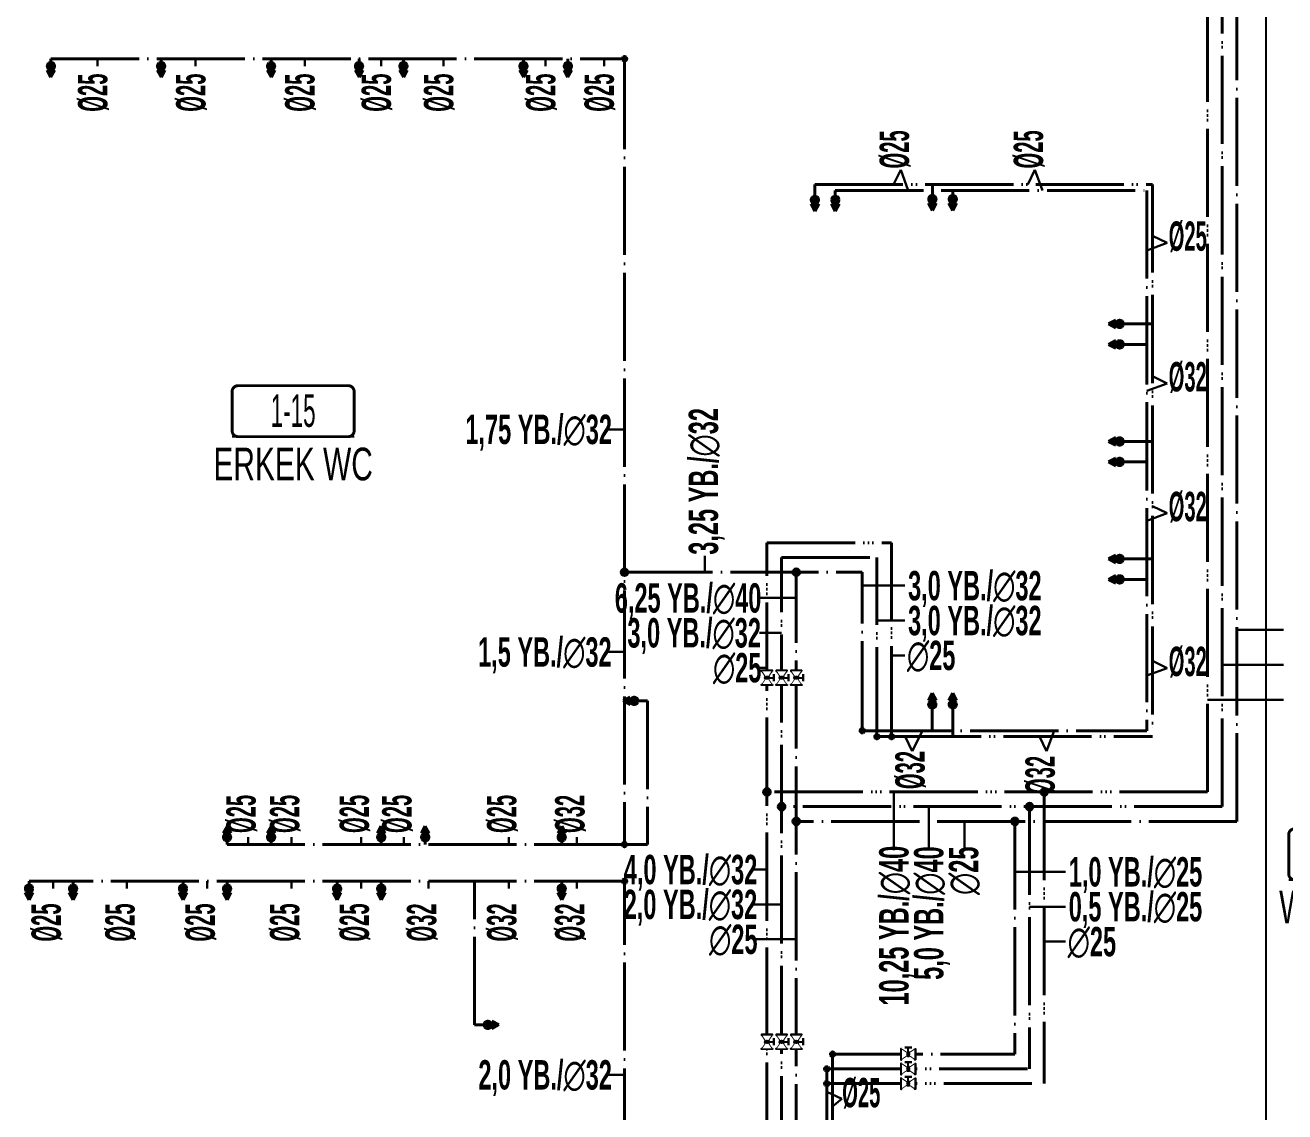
# Model space of a CAD drawing. Header units: centimetres. Extents: x 405464 to 563355, y 50011 to 66875.
# Drawn here: x 452582 to 453440, y 53798 to 54538 of the extents above; entities that cross this region are included whole.
import ezdxf
from ezdxf.enums import TextEntityAlignment as Align

# ---------------------------------------------------------------- set-up
doc = ezdxf.new("R2010")
doc.units = ezdxf.units.CM
for name, pattern in [('SICAKSU1', [75, 60, -6, 0, -3, 0, -6]), ('SIRKUL-1', [78, 60, -6, 0, -3, 0, -3, 0, -6]), ('SOGUKSU1', [72, 60, -6, 0, -6])]:
    doc.linetypes.add(name, pattern=pattern)
for name, color, linetype in [('-M-MAHAL-DEBILER', 7, 'Continuous'), ('-M-MAHAL-ETIKET-NOT', 7, 'Continuous'), ('-M-MAHAL-ETIKET-NOTM', 7, 'Continuous'), ('-M-MAHAL-ETK-', 7, 'Continuous'), ('-M-MAHAL-HAVA-DEGISIM', 7, 'Continuous'), ('-M-MAHAL-NO', 7, 'Continuous'), ('-M-MAHAL-NOM', 7, 'Continuous'), ('0-KRCN DI SU', 41, 'D')]:
    doc.layers.add(name, color=color, linetype=linetype)
for name, color, linetype, lineweight in [('0-KRCN-IST-KÜRESEL VANA', 4, 'Continuous', 25), ('0-KRCN-SHT-03CIHAZ', 120, 'Continuous', 30), ('0-KRCN-SHT-05CIHAZ', 171, 'Continuous', 40), ('0-KRCN-SHT-SICAKSU', 50, 'SICAKSU1', 40), ('0-KRCN-SHT-SIRKULASYON', 145, 'SIRKUL-1', 40), ('0-KRCN-SHT-SOGUKSU', 141, 'SOGUKSU1', 40), ('0-KRCN-SHT-YAZI-ÇAP-TEMSU', 81, 'Continuous', 30), ('0-MEK-SHT-SOGUKSU', 141, 'SOGUKSU1', 30), ('0-MEK-SHT-YAZI-ÇAP-TEMSU', 81, 'Continuous', 30)]:
    doc.layers.add(name, color=color, linetype=linetype, lineweight=lineweight)
doc.styles.add('-M-ISSO-TEXT-TTF', font='ARIALN.TTF')
doc.styles.add('-M-MHLETK-NOT', font='romans.shx', dxfattribs={"width": 0.7})
doc.styles.add('-M-MHLETK-TEXT', font='ARIALN.TTF', dxfattribs={"width": 0.7})
doc.styles.add('CAP', font='ARIALNB.TTF')
doc.styles.get("Standard").update_dxf_attribs({"font": 'arial.ttf'})
doc.linetypes.add('D', pattern='A,12,-1,["D",Standard,S=1,R=0,X=-0.1,Y=-0.5],-1.6', length=14.6)

# ---------------------------------------------------------------- blocks, each defined once
blk = doc.blocks.new('0-MEK-SHT-KÜRESELVANA')
at = {"layer": '0-KRCN-IST-KÜRESEL VANA'}
blk.add_hatch(color=256, dxfattribs=at).paths.add_polyline_path([(1.42, 0, 1), (-1.42, 0, 1)])
for p, q in [((-1.12, 0.88), (-4.24, 3.02)), ((-4.24, -3.05), (-4.24, 3.02)), ((-4.24, 3.02), (-4.24, -3.05)), ((-2.41, 4.6), (2.31, 4.6)), ((0, 4.6), (-2.41, 4.6)), ((0, 0), (0, 4.6)), ((2.31, 4.6), (0, 4.6)), ((1.14, 0.85), (4.3, 3.02)), ((4.3, -3.05), (4.3, 3.02)), ((4.3, 3.02), (4.3, -3.05)), ((-4.24, -3.05), (-1.12, -0.88)), ((4.3, -3.05), (1.14, -0.85))]:
    blk.add_line(p, q, dxfattribs=at)
for points in [[(-4.53, 3.75), (-4.97, 3.75), (-4.97, -3.75), (-4.53, -3.75)], [(4.58, 3.75), (5.03, 3.75), (5.03, -3.75), (4.58, -3.75)]]:
    blk.add_lwpolyline(points, close=True, dxfattribs=at)
blk.add_circle((0, 0), 1.42, dxfattribs=at)
blk.add_wipeout([(4.3, 3.02), (4.3, -3.05), (1.12, -0.88), (1.16, -0.82), (1.21, -0.74), (1.25, -0.68), (1.3, -0.58), (1.33, -0.5), (1.35, -0.44), (1.38, -0.34), (1.41, -0.21), (1.42, -0.11), (1.42, -0.03), (1.42, 0.06), (1.41, 0.17), (1.4, 0.25), (1.38, 0.33), (1.35, 0.43), (1.32, 0.54), (1.28, 0.61), (1.25, 0.68), (1.22, 0.73), (1.18, 0.79), (1.14, 0.85), (1.12, 0.88)]).dxf.layer = '0-KRCN-IST-KÜRESEL VANA'
blk.add_wipeout([(-4.24, 3.02), (-4.24, -3.05), (-1.12, -0.88), (-1.16, -0.82), (-1.21, -0.74), (-1.25, -0.68), (-1.3, -0.58), (-1.33, -0.5), (-1.35, -0.44), (-1.38, -0.34), (-1.41, -0.21), (-1.42, -0.11), (-1.42, -0.03), (-1.42, 0.06), (-1.41, 0.17), (-1.4, 0.25), (-1.38, 0.33), (-1.35, 0.43), (-1.32, 0.54), (-1.28, 0.61), (-1.25, 0.68), (-1.22, 0.73), (-1.18, 0.79), (-1.14, 0.85), (-1.12, 0.88)]).dxf.layer = '0-KRCN-IST-KÜRESEL VANA'
blk = doc.blocks.new('0-MEK-SHT-ARAMUSLUK')
at = {"layer": '0-KRCN-SHT-SOGUKSU'}
h = blk.add_hatch(color=256, dxfattribs=at)
h.paths.add_polyline_path([(0, 5.12), (-2.6, 0.24), (-0.98, 1.05), (-0.98, -0.2, -0.203039), (0.97, -0.2), (0.97, 1.05), (2.6, 0.24)])
h.paths.add_polyline_path([(-2.5, -2.5, 1), (2.5, -2.5, 1)])
for p, q in [((-2.6, 0.24), (0, 5.12)), ((-0.98, 1.05), (-2.6, 0.24)), ((-0.98, 1.05), (-0.98, -0.2)), ((2.6, 0.24), (0, 5.12)), ((0.97, 1.05), (2.6, 0.24)), ((0.97, 1.05), (0.97, -0.2))]:
    blk.add_line(p, q, dxfattribs=at)
blk.add_circle((0, -2.5), 2.5, dxfattribs=at)
blk = doc.blocks.new('DONUT')
at = {"layer": '0-KRCN-SHT-03CIHAZ'}
blk.add_hatch(color=256, dxfattribs=at).paths.add_polyline_path([(2.5, 0, 1), (-2.5, 0, 1)])
blk.add_circle((0, 0), 2.5, dxfattribs=at)
blk = doc.blocks.new('M-MHLETK-YNG')
at = {"layer": '-M-MAHAL-ETIKET-NOT', "color": 3, "style": '-M-MHLETK-NOT', "width": 0.5, "flags": 9}
for tag, p, height in [('KLKTR', (-2.617, 1.425), 0.04), ('HL', (-2.616, 1.493), 0.0286), ('RDY-BOY1', (-2.614, 1.37), 0.0286), ('RDY-BOY2', (-2.614, 1.32), 0.0286), ('RDY-BOY3', (-2.614, 1.27), 0.0286), ('HLA', (-2.521, 1.493), 0.0286), ('RDY-TIP1', (-2.5, 1.37), 0.0286), ('RDY-TIP2', (-2.5, 1.32), 0.0286), ('RDY-TIP3', (-2.5, 1.27), 0.0286), ('RDY-BOY4', (-2.614, 1.22), 0.0286), ('KON-BOY1', (-2.614, 1.14), 0.0286), ('KON-BOY2', (-2.614, 1.09), 0.0286), ('KON-BOY3', (-2.614, 1.04), 0.0286), ('FCU-TIP1', (-2.614, 0.96), 0.0286), ('FCU-TIP2', (-2.614, 0.91), 0.0286), ('FCU-TIP3', (-2.614, 0.86), 0.0286), ('FCU-ADET1', (-2.524, 0.96), 0.0286), ('FCU-ADET2', (-2.524, 0.91), 0.0286), ('FCU-ADET3', (-2.524, 0.86), 0.0286), ('RDY-TIP4', (-2.5, 1.22), 0.0286), ('KON-TIP1', (-2.5, 1.14), 0.0286), ('KON-TIP2', (-2.5, 1.09), 0.0286), ('KON-TIP3', (-2.5, 1.04), 0.0286), ('FCU-KAP1', (-2.398, 0.96), 0.0286), ('FCU-KAP2', (-2.398, 0.91), 0.0286), ('FCU-KAP3', (-2.398, 0.86), 0.0286), ('VRV-TIP1', (-2.614, 0.759), 0.0286), ('VRV-TIP2', (-2.614, 0.709), 0.0286), ('VRV-ADET1', (-2.524, 0.759), 0.0286), ('VRV-ADET2', (-2.524, 0.709), 0.0286), ('VRV-KAP1', (-2.398, 0.759), 0.0286), ('VRV-KAP2', (-2.398, 0.709), 0.0286)]:
    blk.add_attdef(tag, p, '', height=height, dxfattribs=at)
at = {"layer": '-M-MAHAL-ETIKET-NOT', "color": 3}
for tag, height, style, width, flags, p in [('ALAN', 0.04, '-M-MHLETK-NOT', 0.5, 9, (-2.581, 1.562)), ('KIS', 0.04, '-M-MHLETK-NOT', 0.5, 9, (-2.59, 1.616)), ('RH', 0.04, '-M-MHLETK-NOT', 0.5, 9, (-2.39, 1.616)), ('MAH-ADI', 1.111, '-M-ISSO-TEXT-TTF', 0.8, 8, (0, -0.931))]:
    blk.add_attdef(tag, text='', height=height, dxfattribs=dict(at, style=style, width=width, flags=flags)).set_placement(p, align=Align.MIDDLE_CENTER)
at = {"layer": '-M-MAHAL-ETIKET-NOTM', "color": 3, "style": '-M-ISSO-TEXT-TTF', "width": 0.8, "flags": 8}
blk.add_attdef('MAH-ADI2', text='', height=1.111, dxfattribs=at).set_placement((0, -2.549), align=Align.MIDDLE_CENTER)
at = {"layer": '-M-MAHAL-HAVA-DEGISIM', "style": '-M-MHLETK-NOT', "width": 0.5, "flags": 8}
for tag, p in [('HAVADEG', (0, 3.611)), ('HAVA', (0, 2.399))]:
    blk.add_attdef(tag, text='', height=0.6, dxfattribs=at).set_placement(p, align=Align.MIDDLE_CENTER)
blk.add_wipeout([(-2.078, 1.735), (2.078, 1.735), (2.078, 0), (-2.078, 0)]).dxf.layer = '-M-MAHAL-ETK-'
at = {"layer": '-M-MAHAL-ETK-', "color": 0}
for p, q in [((-2.078, 0), (2.078, 0)), ((-1.161, 0), (-1.161, 0))]:
    blk.add_line(p, q, dxfattribs=at)
blk.add_lwpolyline([(-1.878, 1.735, 0.1, 0.1, 0), (1.878, 1.735, 0.1, 0.1, -0.414214), (2.078, 1.535, 0.1, 0.1, 0), (2.078, 0.2, 0.1, 0.1, -0.414214), (1.878, 0, 0.1, 0.1, 0), (-1.878, 0, 0.1, 0.1, -0.414214), (-2.078, 0.2, 0.1, 0.1, 0), (-2.078, 1.535, 0.1, 0.1, -0.414214)], format="xyseb", close=True, dxfattribs=at)
at = {"layer": '-M-MAHAL-DEBILER', "color": 4, "style": '-M-MHLETK-NOT', "width": 0.5, "flags": 8}
blk.add_attdef('DEBIS', text='', height=0.4, dxfattribs=at).set_placement((-2.173, 2.145), align=Align.MIDDLE_CENTER)
at = {"layer": '-M-MAHAL-DEBILER', "color": 191, "style": '-M-MHLETK-NOT', "width": 0.5, "flags": 8}
blk.add_attdef('DEBIR', text='', height=0.4, dxfattribs=at).set_placement((-1.613, 2.145), align=Align.MIDDLE_CENTER)
at = {"layer": '-M-MAHAL-DEBILER', "color": 31, "style": '-M-MHLETK-NOT', "width": 0.5, "flags": 8}
blk.add_attdef('DEBIF', text='', height=0.4, dxfattribs=at).set_placement((1.585, 2.145), align=Align.MIDDLE_CENTER)
at = {"layer": '-M-MAHAL-DEBILER', "color": 1, "style": '-M-MHLETK-NOT', "width": 0.5, "flags": 8}
blk.add_attdef('DEBIE', text='', height=0.4, dxfattribs=at).set_placement((2.32, 2.145), align=Align.MIDDLE_CENTER)
at = {"layer": '-M-MAHAL-ETIKET-NOT', "color": 3, "style": '-M-MHLETK-NOT', "width": 0.5, "flags": 9}
for tag, p in [('YUKSEKLIK', (-2.324, 1.562)), ('YAZ', (-2.178, 1.616))]:
    blk.add_attdef(tag, text='', height=0.04, dxfattribs=at).set_placement(p, align=Align.MIDDLE_CENTER)
for tag, p in [('RDY-ADET1', (-2.389, 1.37)), ('RDY-ADET2', (-2.389, 1.32)), ('RDY-ADET3', (-2.389, 1.27)), ('RDY-ISI1', (-2.265, 1.37)), ('RDY-ISI2', (-2.265, 1.32)), ('RDY-ISI3', (-2.265, 1.27)), ('AHU', (-2.225, 1.439)), ('SHG', (-2.225, 1.493)), ('LHG', (-2.132, 1.493)), ('RDY-BNP1', (-2.102, 1.37)), ('RDY-BNP2', (-2.102, 1.32)), ('RDY-BNP3', (-2.102, 1.27)), ('HG', (-2.039, 1.493)), ('RDY-BNK1', (-1.964, 1.37)), ('RDY-BNK2', (-1.964, 1.32)), ('RDY-BNK3', (-1.964, 1.27)), ('HGA', (-1.962, 1.493)), ('EF', (-1.962, 1.439)), ('RDY-ADET4', (-2.389, 1.22)), ('KON-ADET1', (-2.389, 1.14)), ('KON-ADET2', (-2.389, 1.09)), ('KON-ADET3', (-2.389, 1.04)), ('FCU-DUY1', (-2.272, 0.96)), ('FCU-DUY2', (-2.272, 0.91)), ('FCU-DUY3', (-2.272, 0.86)), ('RDY-ISI4', (-2.265, 1.22)), ('KON-ISI1', (-2.265, 1.14)), ('KON-ISI2', (-2.265, 1.09)), ('KON-ISI3', (-2.265, 1.04)), ('FCU-SOG1', (-2.154, 0.96)), ('FCU-SOG2', (-2.154, 0.91)), ('FCU-SOG3', (-2.154, 0.86)), ('RDY-BNP4', (-2.102, 1.22)), ('KON-BNP1', (-2.102, 1.14)), ('KON-BNP2', (-2.102, 1.09)), ('KON-BNP3', (-2.102, 1.04)), ('FCU-ISI1', (-2.044, 0.96)), ('FCU-ISI2', (-2.044, 0.91)), ('FCU-ISI3', (-2.044, 0.86)), ('RDY-BNK4', (-1.964, 1.22)), ('KON-BNK1', (-1.964, 1.14)), ('KON-BNK2', (-1.964, 1.09)), ('KON-BNK3', (-1.964, 1.04)), ('FCU-DEBI1', (-1.95, 0.96)), ('FCU-DEBI2', (-1.95, 0.91)), ('FCU-DEBI3', (-1.95, 0.86)), ('FCU-BNP1', (-1.831, 0.96)), ('FCU-BNP2', (-1.831, 0.91)), ('FCU-BNP3', (-1.831, 0.86)), ('FCU-BNK1', (-1.614, 0.96)), ('FCU-BNK2', (-1.614, 0.91)), ('FCU-BNK3', (-1.614, 0.86)), ('VRV-DUY1', (-2.272, 0.759)), ('VRV-DUY2', (-2.272, 0.709)), ('VRV-SOG1', (-2.154, 0.759)), ('VRV-SOG2', (-2.154, 0.709)), ('VRV-ISI1', (-2.044, 0.759)), ('VRV-ISI2', (-2.044, 0.709)), ('VRV-DEBI1', (-1.95, 0.759)), ('VRV-DEBI2', (-1.95, 0.709)), ('VRV-BNP1', (-1.831, 0.759)), ('VRV-BNP2', (-1.831, 0.709)), ('VRV-BNK1', (-1.614, 0.759)), ('VRV-BNK2', (-1.614, 0.709))]:
    blk.add_attdef(tag, p, '', height=0.0286, dxfattribs=at)
at = {"layer": '-M-MAHAL-NO', "color": 7, "style": '-M-MHLETK-TEXT', "width": 0.6, "flags": 8}
blk.add_attdef('MAH-NO', text='', height=1.111, dxfattribs=at).set_placement((0, 0.889), align=Align.MIDDLE_CENTER)
at = {"layer": '-M-MAHAL-NOM', "color": 7, "style": '-M-MHLETK-TEXT', "width": 0.6, "flags": 8}
blk.add_attdef('MAH-NOM', text='', height=1.111, dxfattribs=at).set_placement((0, 0.889), align=Align.MIDDLE_CENTER)

msp = doc.modelspace()

# ---------------------------------------------------------------- hatches: boundary and pattern name
at = {"layer": '0-KRCN-SHT-SOGUKSU'}
h = msp.add_hatch(color=256, dxfattribs=at)
h.paths.add_polyline_path([(453120.2, 54411.36), (453117.6, 54416.24), (453119.23, 54415.43), (453119.23, 54416.68, 0.203039), (453121.18, 54416.68), (453121.18, 54415.43), (453122.8, 54416.24)])
h.paths.add_polyline_path([(453117.7, 54418.98, -1), (453122.7, 54418.98, -1)])
h = msp.add_hatch(color=256, dxfattribs=at)
h.paths.add_polyline_path([(453134.11, 54411.36), (453136.71, 54416.24), (453135.08, 54415.43), (453135.08, 54416.68, -0.203039), (453133.13, 54416.68), (453133.13, 54415.43), (453131.51, 54416.24)])
h.paths.add_polyline_path([(453136.61, 54418.98, 1), (453131.61, 54418.98, 1)])
h = msp.add_hatch(color=256, dxfattribs=at)
h.paths.add_polyline_path([(453200.2, 54411.86), (453197.6, 54416.74), (453199.23, 54415.93), (453199.23, 54417.18, 0.203039), (453201.18, 54417.18), (453201.18, 54415.93), (453202.8, 54416.74)])
h.paths.add_polyline_path([(453197.7, 54419.48, -1), (453202.7, 54419.48, -1)])
h = msp.add_hatch(color=256, dxfattribs=at)
h.paths.add_polyline_path([(453214.11, 54411.86), (453216.71, 54416.74), (453215.08, 54415.93), (453215.08, 54417.18, -0.203039), (453213.13, 54417.18), (453213.13, 54415.93), (453211.51, 54416.74)])
h.paths.add_polyline_path([(453216.61, 54419.48, 1), (453211.61, 54419.48, 1)])
h = msp.add_hatch(color=256, dxfattribs=at)
h.paths.add_polyline_path([(453200.17, 54083.1), (453197.57, 54078.23), (453199.19, 54079.04), (453199.19, 54077.79, -0.203039), (453201.14, 54077.79), (453201.14, 54079.04), (453202.77, 54078.23)])
h.paths.add_polyline_path([(453197.67, 54075.49, 1), (453202.67, 54075.49, 1)])
h = msp.add_hatch(color=256, dxfattribs=at)
h.paths.add_polyline_path([(453214.08, 54083.1), (453216.68, 54078.23), (453215.05, 54079.04), (453215.05, 54077.79, 0.203039), (453213.1, 54077.79), (453213.1, 54079.04), (453211.48, 54078.23)])
h.paths.add_polyline_path([(453216.58, 54075.49, -1), (453211.58, 54075.49, -1)])

# ---------------------------------------------------------------- linework, layer by layer
at = {"layer": '0-KRCN DI SU', "linetype": 'D', "ltscale": 5}
msp.add_line((453427.68, 52244.95), (453427.68, 54959.92), dxfattribs=at)
at = {"layer": '0-KRCN-SHT-SICAKSU'}
for p, q in [((453397.68, 54005.86), (453397.68, 54999.92)), ((453120.2, 54429.43), (453350.25, 54429.43)), ((453120.2, 54418.98), (453120.2, 54429.43)), ((453200.2, 54419.48), (453200.2, 54429.43)), ((453350.25, 54429.43), (453350.25, 54053.56)), ((453327.82, 54334.52), (453350.25, 54334.52, 0)), ((453327.82, 54254.52), (453350.25, 54254.52, 0)), ((453097.53, 53536.71), (453097.53, 54175.45)), ((453097.53, 54175.45), (453162.44, 54175.45)), ((453162.44, 54054.56), (453162.44, 54175.45)), ((453327.82, 54174.52), (453350.25, 54174.52, 0)), ((453214.08, 54075.49), (453214.08, 54053.56)), ((453163.94, 54053.56), (453171.44, 54053.56)), ((453173.44, 54053.56), (453350.25, 54053.56)), ((453397.68, 54005.86), (453097.53, 54005.86)), ((453266.44, 54005.86), (453266.44, 53827.34)), ((453129.75, 53827.34, 0), (453266.44, 53827.34)), ((453128.25, 53825.84, 0), (453128.25, 53685.67, 0))]:
    msp.add_line(p, q, dxfattribs=at)
for centre, radius in [((453162.44, 54053.56), 1.5), ((453162.44, 54053.56), 1), ((453128.25, 53827.34, 0), 1.5), ((453128.25, 53827.34, 0), 1)]:
    msp.add_circle(centre, radius, dxfattribs=at)
at = {"layer": '0-KRCN-SHT-SIRKULASYON'}
for p, q in [((453387.68, 54015.86), (453387.68, 55009.92)), ((453087.53, 53536.71), (453087.53, 54185.45)), ((453087.53, 54185.45), (453172.44, 54185.45)), ((453172.44, 54055.06), (453172.44, 54185.45)), ((453387.68, 54015.86), (453087.53, 54015.86)), ((453276.44, 54015.86), (453276.44, 53817.34)), ((453129.75, 53817.34, 0), (453276.44, 53817.34))]:
    msp.add_line(p, q, dxfattribs=at)
for centre, radius in [((453172.44, 54053.56), 1.5), ((453172.44, 54053.56), 1), ((453128.25, 53817.34, 0), 1.5), ((453128.25, 53817.34, 0), 1)]:
    msp.add_circle(centre, radius, dxfattribs=at)
at = {"layer": '0-KRCN-SHT-SOGUKSU'}
for p, q in [((453407.68, 53995.86), (453407.68, 54989.92)), ((452599.77, 54515.06), (452989.02, 54515.06)), ((452599.77, 54510.06), (452599.77, 54515.06)), ((452674.79, 54510.06), (452674.79, 54515.06)), ((452749.71, 54510.06), (452749.71, 54515.06)), ((452809.64, 54510.06), (452809.64, 54515.06)), ((452839.92, 54510.06), (452839.92, 54515.06)), ((452921.64, 54510.06), (452921.64, 54515.06)), ((452951.92, 54510.06), (452951.92, 54515.06)), ((452990.52, 54513.57), (452990.52, 53981.56)), ((453134.11, 54425.43), (453346.25, 54425.43)), ((453134.11, 54418.98), (453134.11, 54425.43)), ((453214.11, 54419.48), (453214.11, 54425.43)), ((453346.25, 54425.43), (453346.25, 54057.56)), ((453117.6, 54416.24), (453120.2, 54411.36)), ((453119.23, 54415.43), (453117.6, 54416.24)), ((453119.23, 54415.43), (453119.23, 54416.68)), ((453122.8, 54416.24), (453120.2, 54411.36)), ((453121.18, 54415.43), (453121.18, 54416.68)), ((453121.18, 54415.43), (453122.8, 54416.24)), ((453131.51, 54416.24), (453134.11, 54411.36)), ((453133.13, 54415.43), (453131.51, 54416.24)), ((453133.13, 54415.43), (453133.13, 54416.68)), ((453136.71, 54416.24), (453134.11, 54411.36)), ((453135.08, 54415.43), (453135.08, 54416.68)), ((453135.08, 54415.43), (453136.71, 54416.24)), ((453197.6, 54416.74), (453200.2, 54411.86)), ((453199.23, 54415.93), (453197.6, 54416.74)), ((453199.23, 54415.93), (453199.23, 54417.18)), ((453202.8, 54416.74), (453200.2, 54411.86)), ((453201.18, 54415.93), (453201.18, 54417.18)), ((453201.18, 54415.93), (453202.8, 54416.74)), ((453211.51, 54416.74), (453214.11, 54411.86)), ((453213.13, 54415.93), (453211.51, 54416.74)), ((453213.13, 54415.93), (453213.13, 54417.18)), ((453216.71, 54416.74), (453214.11, 54411.86)), ((453215.08, 54415.93), (453215.08, 54417.18)), ((453215.08, 54415.93), (453216.71, 54416.74)), ((453327.82, 54320.61), (453346.25, 54320.61)), ((453327.82, 54240.61), (453346.25, 54240.61)), ((452990.52, 54165.45), (453152.44, 54165.45)), ((453107.53, 53540.71), (453107.53, 54165.45)), ((453152.44, 54058.56), (453152.44, 54165.45)), ((453327.82, 54160.61), (453346.25, 54160.61)), ((452997.1, 54077.86), (453006.1, 54077.86)), ((453006.1, 54077.86), (453006.1, 53980.06)), ((453197.57, 54078.23), (453200.17, 54083.1)), ((453199.19, 54079.04), (453197.57, 54078.23)), ((453199.19, 54079.04), (453199.19, 54077.79)), ((453202.77, 54078.23), (453200.17, 54083.1)), ((453201.14, 54079.04), (453202.77, 54078.23)), ((453201.14, 54079.04), (453201.14, 54077.79)), ((453211.48, 54078.23), (453214.08, 54083.1)), ((453213.1, 54079.04), (453211.48, 54078.23)), ((453213.1, 54079.04), (453213.1, 54077.79)), ((453216.68, 54078.23), (453214.08, 54083.1)), ((453215.05, 54079.04), (453216.68, 54078.23)), ((453215.05, 54079.04), (453215.05, 54077.79)), ((453200.17, 54075.49), (453200.17, 54057.56)), ((453153.94, 54057.56), (453346.25, 54057.56)), ((453407.68, 53995.86), (453107.53, 53995.86)), ((453256.44, 53995.86), (453256.44, 53837.34)), ((452719.74, 53985.06), (452719.74, 53980.06)), ((452749.74, 53985.06), (452749.74, 53980.06)), ((452824.74, 53985.06), (452824.74, 53980.06)), ((452854.71, 53985.06), (452854.71, 53980.06)), ((452947.71, 53985.06), (452947.71, 53980.06)), ((452989.02, 53980.06), (452719.74, 53980.06)), ((452992.02, 53980.06), (453006.1, 53980.06)), ((452989.02, 53955.06), (452584.82, 53955.06)), ((452584.82, 53950.06), (452584.82, 53955.06)), ((452614.83, 53950.06), (452614.83, 53955.06)), ((452689.73, 53950.06), (452689.73, 53955.06)), ((452719.74, 53950.06), (452719.74, 53955.06)), ((452794.73, 53950.06), (452794.73, 53955.06)), ((452824.74, 53950.06), (452824.74, 53955.06)), ((452888.37, 53857.26), (452888.37, 53955.06)), ((452947.71, 53950.06), (452947.71, 53955.06)), ((452990.52, 53767.67), (452990.52, 53953.56)), ((452897.37, 53857.26), (452888.37, 53857.26)), ((453133.75, 53837.34), (453256.44, 53837.34)), ((453132.25, 53835.84), (453132.25, 53699.58))]:
    msp.add_line(p, q, dxfattribs=at)
for centre, radius in [((452990.52, 54515.06), 1.5), ((452990.52, 54515.06), 1), ((453120.2, 54418.98), 2.5), ((453134.11, 54418.98), 2.5), ((453200.2, 54419.48), 2.5), ((453214.11, 54419.48), 2.5), ((453200.17, 54075.49), 2.5), ((453214.08, 54075.49), 2.5), ((453152.44, 54057.56), 1.5), ((453152.44, 54057.56), 1), ((452990.52, 53980.06), 1.5), ((452990.52, 53980.06), 1), ((452990.52, 53955.06), 1.5), ((452990.52, 53955.06), 1), ((453132.25, 53837.34, 0), 1.5), ((453132.25, 53837.34, 0), 1)]:
    msp.add_circle(centre, radius, dxfattribs=at)
at = {"layer": '0-KRCN-SHT-YAZI-ÇAP-TEMSU', "linetype": 'Continuous'}
for p, q in [((452631.51, 54515.06), (452631.51, 54510.06)), ((452698.33, 54515.06), (452698.33, 54510.06)), ((452772.61, 54515.06), (452772.61, 54510.06)), ((452824.7, 54515.06), (452824.7, 54510.06)), ((452867.17, 54515.06), (452867.17, 54510.06)), ((452936.7, 54515.06), (452936.7, 54510.06)), ((452976.53, 54515.06), (452976.53, 54510.06)), ((453173.84, 54429.43), (453178.63, 54439.38)), ((453178.63, 54439.38), (453183.82, 54425.43)), ((453265.18, 54429.43), (453269.97, 54439.38)), ((453269.97, 54439.38), (453275.16, 54425.43)), ((453350.25, 54394.6), (453360.19, 54389.81)), ((453360.19, 54389.81), (453346.25, 54384.62)), ((453360.19, 54294.07), (453346.25, 54288.88)), ((453350.25, 54298.85), (453360.19, 54294.07)), ((453360.19, 54205.72), (453346.25, 54200.54)), ((453350.25, 54210.51), (453360.19, 54205.72)), ((453350.25, 54105.05), (453360.19, 54100.26)), ((453360.19, 54100.26), (453346.25, 54095.07)), ((453181.7, 54053.56), (453186.49, 54043.62)), ((453186.49, 54043.62), (453193.39, 54057.56)), ((453273.12, 54053.56), (453277.91, 54043.62)), ((453277.91, 54043.62), (453283.1, 54057.56)), ((452734.06, 53980.06), (452734.06, 53985.06)), ((452763.75, 53980.06), (452763.75, 53985.06)), ((452811.21, 53980.06), (452811.21, 53985.06)), ((452840.2, 53980.06), (452840.2, 53985.06)), ((452911.62, 53980.06), (452911.62, 53985.06)), ((452958.03, 53980.06), (452958.03, 53985.06)), ((452601.31, 53955.06), (452601.31, 53950.06)), ((452651.57, 53955.06), (452651.57, 53950.06)), ((452706.22, 53955.06), (452706.22, 53950.06)), ((452763.75, 53955.06), (452763.75, 53950.06)), ((452811.21, 53955.06), (452811.21, 53950.06)), ((452857.05, 53955.06), (452857.05, 53950.06)), ((452911.62, 53955.06), (452911.62, 53950.06)), ((452958.03, 53955.06), (452958.03, 53950.06)), ((453128.25, 53811.65, 0), (453138.47, 53806.86, 0)), ((453138.47, 53806.86, 0), (453132.25, 53801.67, 0))]:
    msp.add_line(p, q, dxfattribs=at)
at = {"layer": '0-MEK-SHT-YAZI-ÇAP-TEMSU', "linetype": 'Continuous'}
for p, q in [((452990.52, 54262.73), (452979.37, 54262.73)), ((453045.22, 54165.45), (453045.22, 54176.6)), ((453152.44, 54156.34), (453181.36, 54156.34)), ((453107.53, 54147.98), (453082.4, 54147.98)), ((453162.44, 54132.59), (453181.36, 54132.59)), ((453097.53, 54124.23), (453082.4, 54124.23)), ((453407.68, 54126.18), (453439.52, 54126.18)), ((452990.32, 54111.19), (452979.18, 54111.19)), ((453172.44, 54108.84), (453181.36, 54108.84)), ((453397.68, 54102.43), (453439.52, 54102.43)), ((453387.68, 54078.68), (453439.52, 54078.68)), ((453173.97, 54015.86), (453173.97, 53976.35)), ((453197.72, 54005.86), (453197.72, 53976.35)), ((453222.19, 53995.86), (453222.19, 53976.35)), ((453087.53, 53963.06), (453078.58, 53963.06)), ((453256.44, 53961.48), (453290.82, 53961.48)), ((453097.53, 53939.31), (453078.58, 53939.31)), ((453266.44, 53937.73), (453290.82, 53937.73)), ((453107.53, 53915.56), (453078.58, 53915.56)), ((453276.44, 53913.98), (453290.82, 53913.98)), ((452990.52, 53823.28), (452979.37, 53823.28))]:
    msp.add_line(p, q, dxfattribs=at)

# ---------------------------------------------------------------- block references
at = {"layer": '-M-MAHAL-ETK-', "xscale": 20, "yscale": 20, "zscale": 20}
for p, values in [((452764.75, 54257.78), {'MAH-NO': '1-15', 'MAH-ADI': 'ERKEK WC'}), ((453484.53, 53956.09), {'MAH-NO': '1-14', 'MAH-ADI': 'WC HOLÜ'})]:
    msp.add_blockref('M-MHLETK-YNG', p, dxfattribs=at).add_auto_attribs(values)
at = {"layer": '0-KRCN-SHT-05CIHAZ', "xscale": -1}
for p, rotation in [((452599.77, 54507.56, 0), 180), ((452674.79, 54507.56, 0), 180), ((452749.71, 54507.56, 0), 180), ((452809.64, 54507.56, 0), 180), ((452839.92, 54507.56, 0), 180), ((452921.64, 54507.56, 0), 180), ((452951.92, 54507.56, 0), 180), ((453325.32, 54334.52), 89.99999999999993), ((453325.32, 54254.52), 89.99999999999993), ((453325.32, 54174.52), 89.99999999999993), ((452994.6, 54077.86, 0), 89.99999999999997), ((452899.87, 53857.26, 0), 270)]:
    msp.add_blockref('0-MEK-SHT-ARAMUSLUK', p, dxfattribs=dict(at, rotation=rotation))
at = {"layer": '0-KRCN-SHT-05CIHAZ'}
for p, rotation in [((453325.32, 54320.61), 90.0000000000001), ((453325.32, 54240.61), 90.00000000000011), ((453325.32, 54160.61), 90.00000000000011), ((452584.82, 53947.56, 0), 180), ((452614.83, 53947.56, 0), 180), ((452689.73, 53947.56, 0), 180), ((452719.74, 53947.56, 0), 180), ((452794.73, 53947.56, 0), 180), ((452824.74, 53947.56, 0), 180), ((452947.71, 53947.56, 0), 180)]:
    msp.add_blockref('0-MEK-SHT-ARAMUSLUK', p, dxfattribs=dict(at, rotation=rotation))
for name, p in [('DONUT', (452990.52, 54165.45)), ('DONUT', (453107.53, 54165.45)), ('DONUT', (453087.53, 54015.86)), ('DONUT', (453276.44, 54015.86)), ('DONUT', (453097.53, 54005.86)), ('DONUT', (453266.44, 54005.86)), ('0-MEK-SHT-ARAMUSLUK', (452749.74, 53987.56, 0)), ('0-MEK-SHT-ARAMUSLUK', (452854.71, 53987.56, 0)), ('DONUT', (453107.53, 53995.86)), ('DONUT', (453256.44, 53995.86))]:
    msp.add_blockref(name, p, dxfattribs=at)
at = {"layer": '0-KRCN-SHT-05CIHAZ', "xscale": -1}
for p in [(452719.74, 53987.56, 0), (452824.74, 53987.56, 0), (452947.71, 53987.56, 0)]:
    msp.add_blockref('0-MEK-SHT-ARAMUSLUK', p, dxfattribs=at)

# ---------------------------------------------------------------- texts
at = {"layer": '0-KRCN-SHT-YAZI-ÇAP-TEMSU', "linetype": 'Continuous', "style": 'CAP', "width": 0.6}
for s, p in [('Ø25', (452638.21, 54479)), ('Ø25', (452705.04, 54479)), ('Ø25', (452779.31, 54479)), ('Ø25', (452831.4, 54479)), ('Ø25', (452873.87, 54479)), ('Ø25', (452943.4, 54479)), ('Ø25', (452983.24, 54479)), ('Ø25', (453184.3, 54440.34)), ('Ø25', (453275.65, 54440.34)), ('Ø32', (453194.95, 54017.77)), ('Ø32', (453283.59, 54014.45)), ('Ø25', (452739.26, 53987.92)), ('Ø25', (452768.95, 53987.92)), ('Ø25', (452816.41, 53987.92)), ('Ø25', (452845.4, 53987.92)), ('Ø25', (452916.81, 53987.92)), ('Ø32', (452963.23, 53987.92)), ('Ø25', (452606.51, 53914)), ('Ø25', (452656.77, 53914)), ('Ø25', (452711.42, 53914)), ('Ø25', (452768.95, 53914)), ('Ø25', (452816.41, 53914)), ('Ø32', (452862.25, 53914)), ('Ø32', (452916.81, 53914)), ('Ø32', (452963.23, 53914))]:
    msp.add_text(s, height=20, rotation=90, dxfattribs=at).set_placement(p)
for s, p in [('Ø25', (453361.19, 54384.31)), ('Ø32', (453361.19, 54288.57)), ('Ø32', (453361.19, 54200.22)), ('Ø32', (453361.19, 54094.76)), ('Ø25', (453138.79, 53801.19))]:
    msp.add_text(s, height=20, dxfattribs=at).set_placement(p)
at = {"layer": '0-MEK-SHT-YAZI-ÇAP-TEMSU', "linetype": 'Continuous', "style": 'CAP', "width": 0.7}
for s, p in [('1,75 YB./∅32', (452882.1, 54262.73)), ('3,0 YB./∅32', (453183.67, 54156.34)), ('6,25 YB./∅40', (452983.87, 54147.98)), ('3,0 YB./∅32', (453183.65, 54132.59)), ('3,0 YB./∅32', (452992.48, 54124.23)), ('1,5 YB./∅32', (452890.75, 54111.19)), ('∅25', (453182.92, 54108.84)), ('4,0 YB./∅32', (452990.01, 53963.06)), ('1,0 YB./∅25', (453293.14, 53961.48)), ('2,0 YB./∅32', (452989.95, 53939.31)), ('0,5 YB./∅25', (453293.12, 53937.73)), ('∅25', (453048.11, 53915.56)), ('∅25', (453292.39, 53913.98)), ('2,0 YB./∅32', (452890.95, 53823.28))]:
    msp.add_text(s, height=20, dxfattribs=at).set_placement(p, align=Align.MIDDLE_LEFT)
for s, p in [('3,25 YB./∅32', (453044.23, 54177.38)), ('10,25 YB./∅40', (453173.97, 53870.45)), ('5,0 YB./∅40', (453197.72, 53887.93)), ('∅25', (453221.47, 53945.74))]:
    msp.add_text(s, height=20, rotation=90, dxfattribs=at).set_placement(p, align=Align.MIDDLE_LEFT)

# ---------------------------------------------------------------- next in the draw order: block references
at = {"layer": '0-MEK-SHT-SOGUKSU', "rotation": 270.0000000000001}
for p in [(453107.53, 54093.65), (453107.53, 53845.73)]:
    msp.add_blockref('0-MEK-SHT-KÜRESELVANA', p, dxfattribs=at)
at = {"layer": '0-MEK-SHT-SOGUKSU', "xscale": -1}
msp.add_blockref('0-MEK-SHT-KÜRESELVANA', (453183.78, 53837.34, 0), dxfattribs=at)

# ---------------------------------------------------------------- next in the draw order: block references
at = {"layer": '0-MEK-SHT-SOGUKSU', "rotation": 270.0000000000001}
for p in [(453097.53, 54093.65), (453097.53, 53845.73)]:
    msp.add_blockref('0-MEK-SHT-KÜRESELVANA', p, dxfattribs=at)
at = {"layer": '0-MEK-SHT-SOGUKSU', "xscale": -1}
msp.add_blockref('0-MEK-SHT-KÜRESELVANA', (453183.78, 53827.34, 0), dxfattribs=at)

# ---------------------------------------------------------------- next in the draw order: block references
at = {"layer": '0-MEK-SHT-SOGUKSU', "rotation": 270.0000000000001}
for p in [(453087.53, 54093.65), (453087.53, 53845.73)]:
    msp.add_blockref('0-MEK-SHT-KÜRESELVANA', p, dxfattribs=at)
at = {"layer": '0-MEK-SHT-SOGUKSU', "xscale": -1}
msp.add_blockref('0-MEK-SHT-KÜRESELVANA', (453183.78, 53817.34, 0), dxfattribs=at)

# ---------------------------------------------------------------- next in the draw order: linework, layer by layer
at = {"layer": '0-MEK-SHT-YAZI-ÇAP-TEMSU', "linetype": 'Continuous'}
msp.add_line((453087.53, 54100.48), (453082.4, 54100.48), dxfattribs=at)

# ---------------------------------------------------------------- next in the draw order: texts
at = {"layer": '0-MEK-SHT-YAZI-ÇAP-TEMSU', "linetype": 'Continuous', "style": 'CAP', "width": 0.7}
msp.add_text('∅25', height=20, dxfattribs=at).set_placement((453050.77, 54100.48), align=Align.MIDDLE_LEFT)

doc.saveas('drawing.dxf')
